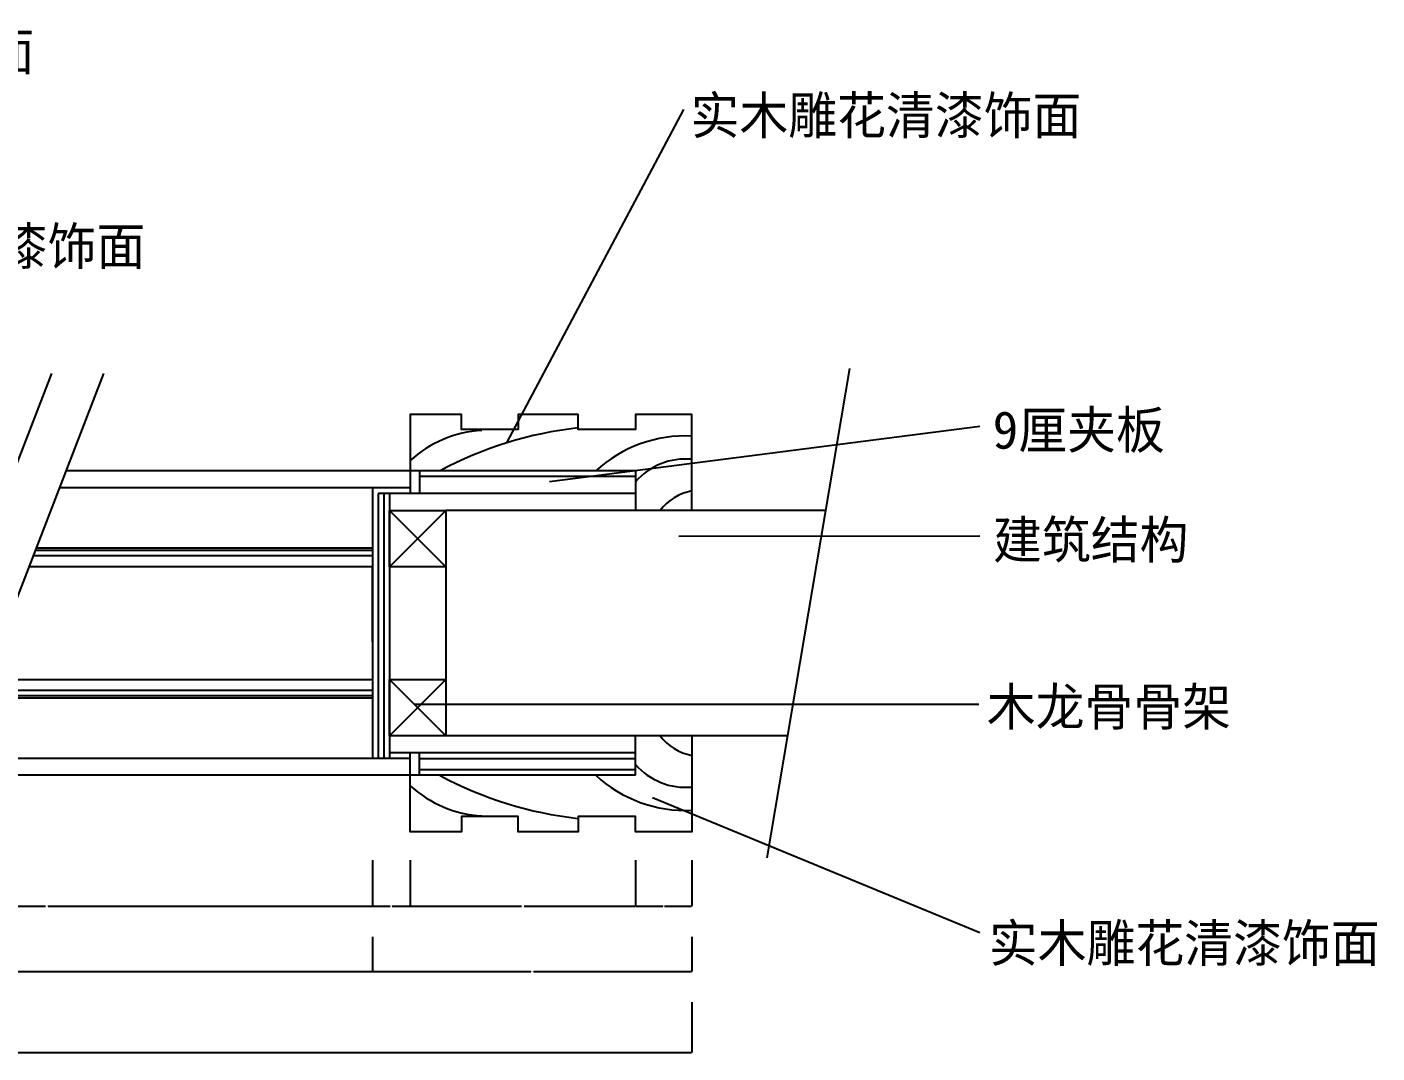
# Model space of a CAD drawing. Header units: metres. Extents: x 0 to 3549, y 0 to 4600.
# Drawn here: x 2112 to 3549, y 449 to 1541 of the extents above; entities that cross this region are included whole.
import ezdxf

# ---------------------------------------------------------------- set-up
doc = ezdxf.new("R2010")
doc.units = ezdxf.units.M
for name, color, linetype in [('2', 2, 'Continuous'), ('3', 3, 'Continuous'), ('4', 4, 'Continuous'), ('7', 7, 'Continuous'), ('BH', 3, 'Continuous'), ('DIM', 3, 'Continuous'), ('TEXT', 3, 'Continuous')]:
    doc.layers.add(name, color=color, linetype=linetype)
doc.dimstyles.get("Standard").update_dxf_attribs({"dimtxt": 2.5, "dimasz": 2.5, "dimexe": 1.25, "dimexo": 0.625, "dimtad": 1, "dimcen": 2.5, "dimazin": 3, "dimtfac": 1, "dimtmove": 0, "dimatfit": 3})

# ---------------------------------------------------------------- blocks, each defined once
blk = doc.blocks.new('*D1')
for p, q in [((365.16, 502.6), (365.16, 449.23)), ((2819.47, 502.6), (2819.47, 449.23)), ((365.41, 449.23), (1590.315, 449.23)), ((1594.315, 449.23), (2819.22, 449.23))]:
    blk.add_line(p, q)
at = {"layer": 'Defpoints'}
for p in [(365.16, 502.6), (2819.47, 502.6), (365.16, 449.23)]:
    blk.add_point(p, dxfattribs=at)
at = {"layer": 'DIM', "insert": (1592.315, 449.23), "char_height": 1, "attachment_point": 5}
blk.add_mtext('1660', dxfattribs=at)
blk = doc.blocks.new('*D2')
for p, q in [((705.16, 572.43), (705.16, 535.23)), ((2479.47, 572.43), (2479.47, 535.23)), ((705.41, 535.23), (1590.315, 535.23)), ((1594.315, 535.23), (2479.22, 535.23))]:
    blk.add_line(p, q)
at = {"layer": 'Defpoints'}
for p in [(705.16, 572.43), (2479.47, 572.43), (705.16, 535.23)]:
    blk.add_point(p, dxfattribs=at)
at = {"layer": 'DIM', "insert": (1592.315, 535.23), "char_height": 1, "attachment_point": 5}
blk.add_mtext('1320', dxfattribs=at)
blk = doc.blocks.new('*D3')
for p, q in [((1786.61, 653.99), (1786.61, 605.06)), ((2479.47, 653.99), (2479.47, 605.06)), ((1786.86, 605.06), (2131.54, 605.06)), ((2134.54, 605.06), (2479.22, 605.06))]:
    blk.add_line(p, q)
at = {"layer": 'Defpoints'}
for p in [(1786.61, 653.99), (2479.47, 653.99), (1786.61, 605.06)]:
    blk.add_point(p, dxfattribs=at)
at = {"layer": 'DIM', "insert": (2133.04, 605.06), "char_height": 1, "attachment_point": 5}
blk.add_mtext('520', dxfattribs=at)
blk = doc.blocks.new('*D30')
for p, q in [((2479.47, 572.43), (2479.47, 535.23)), ((2819.47, 572.43), (2819.47, 535.23)), ((2479.72, 535.23), (2647.97, 535.23)), ((2650.97, 535.23), (2819.22, 535.23))]:
    blk.add_line(p, q)
at = {"layer": 'Defpoints'}
for p in [(2479.47, 572.43), (2819.47, 572.43), (2479.47, 535.23)]:
    blk.add_point(p, dxfattribs=at)
at = {"layer": 'DIM', "insert": (2649.47, 535.23), "char_height": 1, "attachment_point": 5}
blk.add_mtext('170', dxfattribs=at)
blk = doc.blocks.new('*D31')
for p, q in [((2519.47, 653.99), (2519.47, 605.06)), ((2759.47, 653.99), (2759.47, 605.06)), ((2519.72, 605.06), (2637.97, 605.06)), ((2640.97, 605.06), (2759.22, 605.06))]:
    blk.add_line(p, q)
at = {"layer": 'Defpoints'}
for p in [(2519.47, 653.99), (2759.47, 653.99), (2519.47, 605.06)]:
    blk.add_point(p, dxfattribs=at)
at = {"layer": 'DIM', "insert": (2639.47, 605.06), "char_height": 1, "attachment_point": 5}
blk.add_mtext('120', dxfattribs=at)
blk = doc.blocks.new('*D32')
for p, q in [((2479.47, 653.99), (2479.47, 605.06)), ((2519.47, 653.99), (2519.47, 605.06)), ((2479.72, 605.06), (2498.47, 605.06)), ((2500.47, 605.06), (2519.22, 605.06))]:
    blk.add_line(p, q)
at = {"layer": 'Defpoints'}
for p in [(2479.47, 653.99), (2519.47, 653.99), (2479.47, 605.06)]:
    blk.add_point(p, dxfattribs=at)
at = {"layer": 'DIM', "insert": (2499.47, 605.06), "char_height": 1, "attachment_point": 5}
blk.add_mtext('20', dxfattribs=at)
blk = doc.blocks.new('*D33')
for p, q in [((2759.47, 653.99), (2759.47, 605.06)), ((2819.47, 653.99), (2819.47, 605.06)), ((2759.72, 605.06), (2788.47, 605.06)), ((2790.47, 605.06), (2819.22, 605.06))]:
    blk.add_line(p, q)
at = {"layer": 'Defpoints'}
for p in [(2759.47, 653.99), (2819.47, 653.99), (2759.47, 605.06)]:
    blk.add_point(p, dxfattribs=at)
at = {"layer": 'DIM', "insert": (2789.47, 605.06), "char_height": 1, "attachment_point": 5}
blk.add_mtext('30', dxfattribs=at)

msp = doc.modelspace()

# ---------------------------------------------------------------- hatches: boundary and pattern name
at = {"layer": '3'}
h = msp.add_hatch(dxfattribs=at)
h.set_pattern_fill('DOLMIT', scale=24)
h.paths.add_polyline_path([(2759.47, 1026.2), (2759.47, 1044.2), (2497.47, 1044.2), (2497.47, 1026.2), (2557.47, 1026.2)])
h.paths.add_polyline_path([(2557.47, 786.2), (2497.47, 786.2), (2497.47, 768.2), (2759.47, 768.2), (2759.47, 786.2)])
h = msp.add_hatch(dxfattribs=at)
h.set_pattern_fill('AR-CONC', scale=24)
h.paths.add_polyline_path([(2961.72, 1026.2), (2557.47, 1026.2), (2557.47, 966.2), (2557.47, 786.2), (2921.11, 786.2)])
h.paths.add_polyline_path([(627.16, 1026.2), (259.92, 1026.2), (239.56, 905.9), (627.16, 905.9)])
h.paths.add_polyline_path([(627.16, 905.9), (239.56, 905.9), (219.3, 786.2), (627.16, 786.2), (627.16, 846.2)])
at = {"layer": 'BH'}
h = msp.add_hatch(dxfattribs=at)
h.set_pattern_fill('DOLMIT', scale=24)
h.paths.add_polyline_path([(2529.47, 1062.2), (2759.47, 1062.2), (2759.47, 1044.2), (2529.47, 1044.2)])
h = msp.add_hatch(dxfattribs=at)
h.set_pattern_fill('ANSI31', scale=750)
h.paths.add_polyline_path([(627.16, 1026.2), (259.92, 1026.2), (239.56, 905.9), (627.16, 905.9)])
h.paths.add_polyline_path([(2961.72, 1026.2), (2557.47, 1026.2), (2557.47, 966.2), (2557.47, 786.2), (2921.11, 786.2)])
h.paths.add_polyline_path([(627.16, 846.2), (627.16, 905.9), (239.56, 905.9), (219.3, 786.2), (627.16, 786.2)])
h = msp.add_hatch(dxfattribs=at)
h.set_pattern_fill('DOLMIT', scale=24)
h.paths.add_polyline_path([(2529.47, 768.2), (2759.47, 768.2), (2759.47, 750.2), (2529.47, 750.2)])

# ---------------------------------------------------------------- linework, layer by layer
at = {"layer": '2'}
for p, q in [((2557.47, 1026.2), (2557.47, 786.2)), ((2961.72, 1026.2), (2557.47, 1026.2)), ((2921.11, 786.2), (2557.47, 786.2))]:
    msp.add_line(p, q, dxfattribs=at)
at = {"layer": '3'}
for p, q in [((2557.47, 966.2), (2497.47, 1026.2)), ((2497.47, 966.2), (2557.47, 1026.2)), ((2479.47, 978.01), (2118.45, 978.01)), ((2479.47, 983.48), (2120.56, 983.48)), ((2479.47, 834.39), (2062.94, 834.39)), ((2557.47, 846.2), (2497.47, 786.2)), ((2497.47, 846.2), (2557.47, 786.2)), ((2479.47, 828.92), (2060.83, 828.92))]:
    msp.add_line(p, q, dxfattribs=at)
at = {"layer": '4'}
for p, q in [((2519.47, 1068.2), (2153.3, 1068.2)), ((2759.47, 1068.2), (2519.47, 1068.2)), ((2529.47, 1068.2), (2529.47, 1044.2)), ((2759.47, 1068.2), (2759.47, 1026.2)), ((2519.47, 1050.2), (2146.35, 1050.2)), ((2479.47, 1050.2), (2479.47, 762.2)), ((2479.47, 986.2), (2121.61, 986.2)), ((2479.47, 886.2), (2479.47, 966.2)), ((2479.47, 826.2), (2059.78, 826.2)), ((2759.47, 744.2), (2759.47, 786.2)), ((2759.47, 744.2), (2759.47, 786.2)), ((2519.47, 762.2), (2035.05, 762.2)), ((2529.47, 744.2), (2529.47, 768.2)), ((2519.47, 744.2), (2028.09, 744.2)), ((2759.47, 744.2), (2519.47, 744.2))]:
    msp.add_line(p, q, dxfattribs=at)
for points in [[(2819.47, 1026.2), (2819.47, 1128.2), (2759.47, 1128.2), (2759.47, 1112.2), (2698.3, 1112.2), (2698.3, 1128.2), (2634.6, 1128.2), (2634.6, 1112.2), (2574.39, 1112.2), (2574.39, 1128.2), (2519.47, 1128.2), (2519.47, 1044.2)], [(2819.47, 786.2), (2819.47, 684.2), (2759.47, 684.2), (2759.47, 700.2), (2698.3, 700.2), (2698.3, 684.2), (2634.6, 684.2), (2634.6, 700.2), (2574.39, 700.2), (2574.39, 684.2), (2519.47, 684.2), (2519.47, 768.2)]]:
    msp.add_lwpolyline(points, dxfattribs=at)
for points in [[(2497.47, 1026.2), (2557.47, 1026.2), (2557.47, 966.2), (2497.47, 966.2)], [(2497.47, 846.2), (2557.47, 846.2), (2557.47, 786.2), (2497.47, 786.2)]]:
    msp.add_lwpolyline(points, close=True, dxfattribs=at)
at = {"layer": '7'}
for p, q in [((2759.47, 1062.2), (2529.47, 1062.2)), ((2485.47, 1044.2), (2485.47, 762.2)), ((2759.47, 1044.2), (2485.47, 1044.2)), ((2491.47, 1044.2), (2491.47, 762.2)), ((2497.47, 1044.2), (2497.47, 762.2)), ((2479.47, 966.21), (2113.89, 966.21)), ((2479.47, 846.02), (2067.44, 846.02)), ((2759.47, 768.2), (2497.47, 768.2)), ((2759.47, 750.2), (2529.47, 750.2))]:
    msp.add_line(p, q, dxfattribs=at)
at = {"layer": 'BH'}
msp.add_line((2759.47, 1068.2), (2759.47, 1026.2), dxfattribs=at)
for centre, radius, start, end in [((2603.14, 987.53), 124.06, 93.39, 132.35), ((2744.19, 708.33), 408.39, 96.49, 118.14), ((2812.94, 964.03), 141.5, 87.43, 132.59), ((2812.98, 1009.82), 71.16, 84.91, 138.72), ((2830.95, 990.85), 57.4, 101.72, 142.1), ((2830.95, 821.55), 57.4, 217.9, 258.28), ((2812.98, 802.58), 71.16, 221.28, 275.09), ((2603.14, 824.87), 124.06, 227.65, 266.61), ((2744.19, 1104.07), 408.39, 241.86, 263.51), ((2812.94, 848.37), 141.5, 227.41, 272.57)]:
    msp.add_arc(centre, radius, start, end, dxfattribs=at)
at = {"layer": 'DIM'}
for p, q in [((2137.84, 1171.9), (1943.52, 669.1)), ((2193.38, 1171.9), (1999.07, 669.1)), ((2987.27, 1177.19), (2899.16, 656.52))]:
    msp.add_line(p, q, dxfattribs=at)

# ---------------------------------------------------------------- texts
at = {"layer": 'TEXT'}
for s, p in [('实木线条清漆饰面', (1703.77, 1494.67)), ('实木雕花清漆饰面', (2818.06, 1426.78)), ('实木扶手清漆饰面', (1821.77, 1287.44)), ('9厘夹板', (3139.62, 1091.94)), ('建筑结构', (3139.95, 974.97)), ('木龙骨骨架', (3133.27, 797.24)), ('实木雕花清漆饰面', (3135.47, 545.53))]:
    msp.add_text(s, height=40, dxfattribs=at).set_placement(p)

# ---------------------------------------------------------------- dimensions: what is measured, and where the dimension line sits
at = {"layer": 'DIM'}
for base, p1, p2, text, picture, middle in [((1786.61, 605.06), (1786.61, 653.99), (2479.47, 653.99), '520', '*D3', (2133.04, 605.06)), ((2479.47, 605.06), (2479.47, 653.99), (2519.47, 653.99), '20', '*D32', (2499.47, 605.06)), ((2519.47, 605.06), (2519.47, 653.99), (2759.47, 653.99), '120', '*D31', (2639.47, 605.06)), ((2759.47, 605.06), (2759.47, 653.99), (2819.47, 653.99), '30', '*D33', (2789.47, 605.06)), ((705.16, 535.23), (705.16, 572.43), (2479.47, 572.43), '1320', '*D2', (1592.315, 535.23)), ((2479.47, 535.23), (2479.47, 572.43), (2819.47, 572.43), '170', '*D30', (2649.47, 535.23)), ((365.16, 449.23), (365.16, 502.6), (2819.47, 502.6), '1660', '*D1', (1592.315, 449.23))]:
    dim = msp.add_linear_dim(base=base, p1=p1, p2=p2, text=text, dimstyle='Standard', dxfattribs=at)
    dim.commit()
    dim.dimension.update_dxf_attribs({"geometry": picture, "text_midpoint": middle})

# ---------------------------------------------------------------- leaders
at = {"layer": '3'}
msp.add_leader([(2622.64, 1098.22), (2811.05, 1453.03)], dimstyle='Standard', dxfattribs=at)
at = {"layer": 'DIM'}
for points in [[(2668.07, 1057.1), (3125.89, 1115.84)], [(2805.73, 998.88), (3125.89, 999.09)], [(2524.15, 819.98), (3124.85, 819.98)], [(2777.57, 720.59), (3125.89, 576.76)]]:
    msp.add_leader(points, dimstyle='Standard', dxfattribs=at)

doc.saveas('drawing.dxf')
